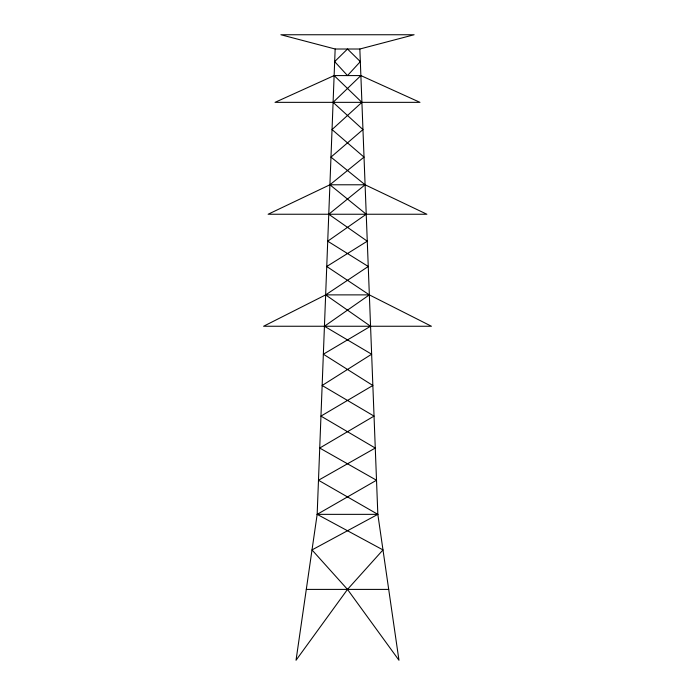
<?xml version="1.0" encoding="UTF-8"?>
<svg xmlns="http://www.w3.org/2000/svg" width="695" height="695" viewBox="0 0 695 695"><rect width="100%" height="100%" fill="white"/><g stroke="black" fill="none" stroke-linecap="round" stroke-linejoin="round"><path stroke-width="1.04" d="M360.87 75.581L334.13 75.581L275.038 102.347L419.962 102.347L360.87 75.581L333.096 102.347L362.955 129.574L330.976 157.113L365.092 184.783L426.878 214.242L268.122 214.242L329.908 184.783L366.23 214.242L327.727 241.2L368.254 266.48L325.651 294.88L263.587 326.25L431.413 326.25L369.349 294.88L324.435 326.25L371.643 354.207L322.15 385.49L374.04 416.105L319.726 448.049L376.516 480.245L317.163 514.352L382.988 549.919L347.5 589.403L296.035 660.25L317.163 514.352L335.155 49.015L280.893 34.75L414.107 34.75L359.845 49.015L335.155 49.015M334.13 75.581L361.904 102.347L332.045 129.574L364.024 157.113L329.908 184.783L365.092 184.783L328.77 214.242L367.273 241.2L326.746 266.48L369.349 294.88L325.651 294.88L370.565 326.25L323.357 354.207L372.85 385.49L320.96 416.105L375.274 448.049L318.484 480.245L377.837 514.352L312.012 549.919L347.5 589.403L398.965 660.25L377.837 514.352L359.845 49.015M317.163 514.352L377.837 514.352M306.295 589.403L388.705 589.403M360.331 61.612L347.5 75.581L334.669 61.612L347.5 49.015L360.331 61.612"/></g></svg>
